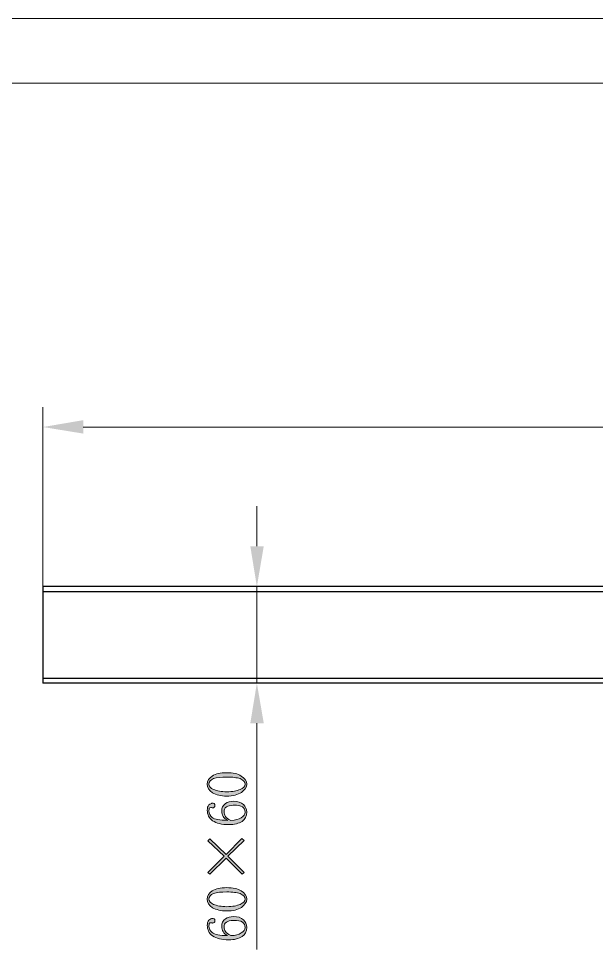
# Model space of a CAD drawing. Header units: millimetres. Extents: x 0 to 297, y 0 to 206.
# Drawn here: x 67.1 to 104.4, y 146.3 to 206.3 of the extents above; entities that cross this region are included whole.
import ezdxf

# ---------------------------------------------------------------- set-up
doc = ezdxf.new("R2010")
doc.units = ezdxf.units.MM

msp = doc.modelspace()

# ---------------------------------------------------------------- hatches: boundary and pattern name
h = msp.add_hatch(color=7)
h.dxf.hatch_style = 2
h.paths.add_polyline_path([(71.264886, 180.409302), (71.264886, 179.541504), (68.661386, 179.964802)])
h = msp.add_hatch(color=7)
h.dxf.hatch_style = 2
h.paths.add_polyline_path([(82.03879, 172.281302), (82.906588, 172.281302), (82.462088, 169.677802)])
h = msp.add_hatch(color=7)
h.dxf.hatch_style = 2
h.paths.add_polyline_path([(82.906588, 160.872504), (82.03879, 160.872504), (82.462088, 163.454802)])
h = msp.add_hatch(color=7)
edge = h.paths.add_edge_path(flags=0)
edge.add_spline(control_points=[(80.789886, 147.1776), (81.065088, 147.1776), (81.297886, 147.2411), (81.446088, 147.347004), (81.615386, 147.4316), (81.700088, 147.5586), (81.700088, 147.706802), (81.700088, 147.855004), (81.636588, 147.960802), (81.53079, 148.045504), (81.424886, 148.1301), (81.234386, 148.151302), (80.938088, 148.151302), (80.747588, 148.151302), (80.599386, 148.109004), (80.493588, 148.045504), (80.38779, 147.960802), (80.345386, 147.855004), (80.345386, 147.7491), (80.345386, 147.6221), (80.366588, 147.537504), (80.430088, 147.4316), (80.493588, 147.347004), (80.599386, 147.262302), (80.789886, 147.1776), (80.789886, 147.1776), (80.789886, 147.1776), (80.789886, 147.1776)], knot_values=[0, 0, 0, 0, 1, 1, 1, 2, 2, 2, 3, 3, 3, 4, 4, 4, 5, 5, 5, 6, 6, 6, 7, 7, 7, 8, 8, 8, 9, 9, 9, 9], degree=3, periodic=1)
edge = h.paths.add_edge_path(flags=0)
edge.add_spline(control_points=[(80.19729, 147.7491), (80.19729, 147.982004), (80.26079, 148.151302), (80.430088, 148.2571), (80.57829, 148.363004), (80.747588, 148.405302), (80.938088, 148.405302), (81.234386, 148.405302), (81.446088, 148.341802), (81.59429, 148.1936), (81.72129, 148.0666), (81.805886, 147.897302), (81.805886, 147.706802), (81.805886, 147.452802), (81.700088, 147.2411), (81.509588, 147.1141), (81.297886, 146.9871), (81.02279, 146.902504), (80.64179, 146.902504), (80.19729, 146.902504), (79.858588, 146.9871), (79.604588, 147.156504), (79.37179, 147.325802), (79.265886, 147.5586), (79.265886, 147.833802), (79.265886, 147.960802), (79.287088, 148.087802), (79.37179, 148.172504), (79.456386, 148.236004), (79.519886, 148.278302), (79.56229, 148.278302), (79.62579, 148.278302), (79.668088, 148.278302), (79.710386, 148.2571), (79.731588, 148.236004), (79.75279, 148.1936), (79.75279, 148.1301), (79.75279, 148.087802), (79.731588, 148.045504), (79.710386, 148.024302), (79.68929, 148.0031), (79.646886, 147.982004), (79.604588, 147.982004), (79.583386, 147.982004), (79.56229, 148.0031), (79.541088, 148.0031), (79.519886, 148.0031), (79.49879, 148.0031), (79.49879, 148.0031), (79.456386, 148.0031), (79.414088, 147.982004), (79.392886, 147.960802), (79.37179, 147.9396), (79.37179, 147.8761), (79.37179, 147.791504), (79.37179, 147.6221), (79.43529, 147.474004), (79.583386, 147.3681), (79.731588, 147.2411), (80.07029, 147.1776), (80.557088, 147.1776), (80.45129, 147.2411), (80.345386, 147.325802), (80.281886, 147.4316), (80.218386, 147.537504), (80.19729, 147.643302), (80.19729, 147.7491), (80.19729, 147.7491), (80.19729, 147.7491), (80.19729, 147.7491)], knot_values=[0, 0, 0, 0, 1, 1, 1, 2, 2, 2, 3, 3, 3, 4, 4, 4, 5, 5, 5, 6, 6, 6, 7, 7, 7, 8, 8, 8, 9, 9, 9, 10, 10, 10, 11, 11, 11, 12, 12, 12, 13, 13, 13, 14, 14, 14, 15, 15, 15, 16, 16, 16, 17, 17, 17, 18, 18, 18, 19, 19, 19, 20, 20, 20, 21, 21, 21, 22, 22, 22, 23, 23, 23, 23], degree=3, periodic=1)
edge = h.paths.add_edge_path(flags=0)
edge.add_spline(control_points=[(79.37179, 149.5271), (79.37179, 149.4001), (79.477588, 149.2731), (79.668088, 149.188504), (79.87979, 149.103802), (80.176088, 149.040302), (80.51479, 149.040302), (80.89579, 149.040302), (81.170886, 149.103802), (81.382588, 149.188504), (81.59429, 149.2731), (81.700088, 149.4001), (81.700088, 149.5271), (81.700088, 149.675302), (81.59429, 149.802302), (81.382588, 149.887004), (81.170886, 149.950504), (80.89579, 149.992802), (80.51479, 149.992802), (80.176088, 149.992802), (79.87979, 149.9716), (79.668088, 149.887004), (79.477588, 149.802302), (79.37179, 149.696504), (79.37179, 149.5271), (79.37179, 149.5271), (79.37179, 149.5271), (79.37179, 149.5271)], knot_values=[0, 0, 0, 0, 1, 1, 1, 2, 2, 2, 3, 3, 3, 4, 4, 4, 5, 5, 5, 6, 6, 6, 7, 7, 7, 8, 8, 8, 9, 9, 9, 9], degree=3, periodic=1)
edge = h.paths.add_edge_path(flags=0)
edge.add_spline(control_points=[(81.805886, 149.5271), (81.805886, 149.315504), (81.678886, 149.1461), (81.46729, 148.998004), (81.234386, 148.849802), (80.916886, 148.7651), (80.51479, 148.7651), (80.13379, 148.7651), (79.837386, 148.849802), (79.604588, 148.976802), (79.37179, 149.125004), (79.265886, 149.315504), (79.265886, 149.5271), (79.265886, 149.738802), (79.37179, 149.929302), (79.583386, 150.056302), (79.81629, 150.204504), (80.112588, 150.268004), (80.51479, 150.268004), (80.916886, 150.268004), (81.234386, 150.204504), (81.446088, 150.056302), (81.678886, 149.929302), (81.805886, 149.738802), (81.805886, 149.5271), (81.805886, 149.5271), (81.805886, 149.5271), (81.805886, 149.5271)], knot_values=[0, 0, 0, 0, 1, 1, 1, 2, 2, 2, 3, 3, 3, 4, 4, 4, 5, 5, 5, 6, 6, 6, 7, 7, 7, 8, 8, 8, 9, 9, 9, 9], degree=3, periodic=1)
edge = h.paths.add_edge_path(flags=0)
edge.add_spline(control_points=[(79.30829, 151.2416), (79.30829, 151.2416), (80.345386, 152.300004), (80.345386, 152.300004), (80.345386, 152.300004), (79.30829, 153.294802), (79.30829, 153.294802), (79.30829, 153.294802), (79.43529, 153.421802), (79.43529, 153.421802), (79.43529, 153.421802), (80.472386, 152.405802), (80.472386, 152.405802), (80.472386, 152.405802), (81.488386, 153.443004), (81.488386, 153.443004), (81.488386, 153.443004), (81.636588, 153.316004), (81.636588, 153.316004), (81.636588, 153.316004), (80.57829, 152.300004), (80.57829, 152.300004), (80.57829, 152.300004), (81.636588, 151.2416), (81.636588, 151.2416), (81.636588, 151.2416), (81.509588, 151.135802), (81.509588, 151.135802), (81.509588, 151.135802), (80.472386, 152.173004), (80.472386, 152.173004), (80.472386, 152.173004), (79.43529, 151.135802), (79.43529, 151.135802), (79.43529, 151.135802), (79.30829, 151.2416), (79.30829, 151.2416)], knot_values=[0, 0, 0, 0, 1, 1, 1, 2, 2, 2, 3, 3, 3, 4, 4, 4, 5, 5, 5, 6, 6, 6, 7, 7, 7, 8, 8, 8, 9, 9, 9, 10, 10, 10, 11, 11, 11, 12, 12, 12, 12], degree=3, periodic=1)
edge = h.paths.add_edge_path(flags=0)
edge.add_spline(control_points=[(80.789886, 154.6071), (81.065088, 154.6071), (81.297886, 154.6706), (81.446088, 154.776504), (81.615386, 154.8611), (81.700088, 154.9881), (81.700088, 155.136302), (81.700088, 155.284504), (81.636588, 155.390302), (81.53079, 155.475004), (81.424886, 155.5596), (81.234386, 155.580802), (80.938088, 155.580802), (80.747588, 155.580802), (80.599386, 155.538504), (80.493588, 155.475004), (80.38779, 155.390302), (80.345386, 155.284504), (80.345386, 155.1786), (80.345386, 155.0516), (80.366588, 154.967004), (80.430088, 154.8611), (80.493588, 154.776504), (80.599386, 154.691802), (80.789886, 154.6071), (80.789886, 154.6071), (80.789886, 154.6071), (80.789886, 154.6071)], knot_values=[0, 0, 0, 0, 1, 1, 1, 2, 2, 2, 3, 3, 3, 4, 4, 4, 5, 5, 5, 6, 6, 6, 7, 7, 7, 8, 8, 8, 9, 9, 9, 9], degree=3, periodic=1)
edge = h.paths.add_edge_path(flags=0)
edge.add_spline(control_points=[(80.19729, 155.1786), (80.19729, 155.411504), (80.26079, 155.580802), (80.430088, 155.6866), (80.57829, 155.792504), (80.747588, 155.834802), (80.938088, 155.834802), (81.234386, 155.834802), (81.446088, 155.771302), (81.59429, 155.6231), (81.72129, 155.4961), (81.805886, 155.326802), (81.805886, 155.136302), (81.805886, 154.882302), (81.700088, 154.6706), (81.509588, 154.5436), (81.297886, 154.4166), (81.02279, 154.332004), (80.64179, 154.332004), (80.19729, 154.332004), (79.858588, 154.4166), (79.604588, 154.586004), (79.37179, 154.755302), (79.265886, 154.9881), (79.265886, 155.263302), (79.265886, 155.390302), (79.287088, 155.517302), (79.37179, 155.602004), (79.456386, 155.665504), (79.519886, 155.707802), (79.56229, 155.707802), (79.62579, 155.707802), (79.668088, 155.707802), (79.710386, 155.6866), (79.731588, 155.665504), (79.75279, 155.6231), (79.75279, 155.5596), (79.75279, 155.517302), (79.731588, 155.475004), (79.710386, 155.453802), (79.68929, 155.4326), (79.646886, 155.411504), (79.604588, 155.411504), (79.583386, 155.411504), (79.56229, 155.4326), (79.541088, 155.4326), (79.519886, 155.4326), (79.49879, 155.4326), (79.49879, 155.4326), (79.456386, 155.4326), (79.414088, 155.411504), (79.392886, 155.390302), (79.37179, 155.3691), (79.37179, 155.3056), (79.37179, 155.221004), (79.37179, 155.0516), (79.43529, 154.903504), (79.583386, 154.7976), (79.731588, 154.6706), (80.07029, 154.6071), (80.557088, 154.6071), (80.45129, 154.6706), (80.345386, 154.755302), (80.281886, 154.8611), (80.218386, 154.967004), (80.19729, 155.072802), (80.19729, 155.1786), (80.19729, 155.1786), (80.19729, 155.1786), (80.19729, 155.1786)], knot_values=[0, 0, 0, 0, 1, 1, 1, 2, 2, 2, 3, 3, 3, 4, 4, 4, 5, 5, 5, 6, 6, 6, 7, 7, 7, 8, 8, 8, 9, 9, 9, 10, 10, 10, 11, 11, 11, 12, 12, 12, 13, 13, 13, 14, 14, 14, 15, 15, 15, 16, 16, 16, 17, 17, 17, 18, 18, 18, 19, 19, 19, 20, 20, 20, 21, 21, 21, 22, 22, 22, 23, 23, 23, 23], degree=3, periodic=1)
edge = h.paths.add_edge_path(flags=0)
edge.add_spline(control_points=[(79.37179, 156.935504), (79.37179, 156.808504), (79.477588, 156.681504), (79.668088, 156.596802), (79.87979, 156.5121), (80.176088, 156.4486), (80.51479, 156.4486), (80.89579, 156.4486), (81.170886, 156.5121), (81.382588, 156.596802), (81.59429, 156.681504), (81.700088, 156.808504), (81.700088, 156.935504), (81.700088, 157.0836), (81.59429, 157.2106), (81.382588, 157.295302), (81.170886, 157.358802), (80.89579, 157.4011), (80.51479, 157.4011), (80.176088, 157.4011), (79.87979, 157.380004), (79.668088, 157.295302), (79.477588, 157.2106), (79.37179, 157.104802), (79.37179, 156.935504), (79.37179, 156.935504), (79.37179, 156.935504), (79.37179, 156.935504)], knot_values=[0, 0, 0, 0, 1, 1, 1, 2, 2, 2, 3, 3, 3, 4, 4, 4, 5, 5, 5, 6, 6, 6, 7, 7, 7, 8, 8, 8, 9, 9, 9, 9], degree=3, periodic=1)
edge = h.paths.add_edge_path(flags=0)
edge.add_spline(control_points=[(81.805886, 156.935504), (81.805886, 156.723802), (81.678886, 156.554504), (81.46729, 156.406302), (81.234386, 156.2581), (80.916886, 156.173504), (80.51479, 156.173504), (80.13379, 156.173504), (79.837386, 156.2581), (79.604588, 156.3851), (79.37179, 156.533302), (79.265886, 156.723802), (79.265886, 156.935504), (79.265886, 157.1471), (79.37179, 157.3376), (79.583386, 157.4646), (79.81629, 157.612802), (80.112588, 157.676302), (80.51479, 157.676302), (80.916886, 157.676302), (81.234386, 157.612802), (81.446088, 157.4646), (81.678886, 157.3376), (81.805886, 157.1471), (81.805886, 156.935504)], knot_values=[0, 0, 0, 0, 1, 1, 1, 2, 2, 2, 3, 3, 3, 4, 4, 4, 5, 5, 5, 6, 6, 6, 7, 7, 7, 8, 8, 8, 8], degree=3, periodic=1)

# ---------------------------------------------------------------- linework, layer by layer
at = {"color": 7, "lineweight": 5}
msp.add_lwpolyline([(296.774588, 206.2961), (0.25079, 206.2961)], dxfattribs=at)
at = {"color": 7, "lineweight": 13}
msp.add_lwpolyline([(292.625604, 202.126302), (15.892604, 202.126302)], dxfattribs=at)
at = {"color": 7, "lineweight": 15}
for points in [[(68.661386, 181.256004), (68.661386, 167.222504)], [(71.264886, 179.964802), (191.57629, 179.964802)], [(82.462088, 174.8636), (82.462088, 172.281302)], [(69.317588, 169.677802), (83.774386, 169.677802)], [(82.462088, 169.677802), (82.462088, 163.454802)], [(69.317588, 163.454802), (83.774386, 163.454802)], [(82.462088, 160.872504), (82.462088, 146.2886)]]:
    msp.add_lwpolyline(points, dxfattribs=at)
at = {"color": 7, "lineweight": 25}
for points in [[(120.498588, 169.677802), (68.661386, 169.677802), (68.661386, 169.360302)], [(68.661386, 169.360302), (120.498588, 169.360302)], [(68.661386, 169.360302), (68.661386, 163.772302)], [(68.661386, 163.772302), (120.498588, 163.772302)], [(120.498588, 163.772302), (120.498588, 163.454802), (68.661386, 163.454802)], [(68.661386, 163.772302), (68.661386, 163.454802)]]:
    msp.add_lwpolyline(points, dxfattribs=at)
at = {"color": 7, "lineweight": 5}
msp.add_lwpolyline([(79.30829, 151.2416), (80.345386, 152.300004), (79.30829, 153.294802), (79.43529, 153.421802), (80.472386, 152.405802), (81.488386, 153.443004), (81.636588, 153.316004), (80.57829, 152.300004), (81.636588, 151.2416), (81.509588, 151.135802), (80.472386, 152.173004), (79.43529, 151.135802)], close=True, dxfattribs=at)
for points, knots in [([(81.805886, 156.935504), (81.805886, 156.723802), (81.678886, 156.554504), (81.46729, 156.406302), (81.234386, 156.2581), (80.916886, 156.173504), (80.51479, 156.173504), (80.13379, 156.173504), (79.837386, 156.2581), (79.604588, 156.3851), (79.37179, 156.533302), (79.265886, 156.723802), (79.265886, 156.935504), (79.265886, 157.1471), (79.37179, 157.3376), (79.583386, 157.4646), (79.81629, 157.612802), (80.112588, 157.676302), (80.51479, 157.676302), (80.916886, 157.676302), (81.234386, 157.612802), (81.446088, 157.4646), (81.678886, 157.3376), (81.805886, 157.1471), (81.805886, 156.935504), (81.805886, 156.935504), (81.805886, 156.935504), (81.805886, 156.935504)], [0, 0, 0, 0, 1, 1, 1, 2, 2, 2, 3, 3, 3, 4, 4, 4, 5, 5, 5, 6, 6, 6, 7, 7, 7, 8, 8, 8, 9, 9, 9, 9]), ([(79.37179, 156.935504), (79.37179, 156.808504), (79.477588, 156.681504), (79.668088, 156.596802), (79.87979, 156.5121), (80.176088, 156.4486), (80.51479, 156.4486), (80.89579, 156.4486), (81.170886, 156.5121), (81.382588, 156.596802), (81.59429, 156.681504), (81.700088, 156.808504), (81.700088, 156.935504), (81.700088, 157.0836), (81.59429, 157.2106), (81.382588, 157.295302), (81.170886, 157.358802), (80.89579, 157.4011), (80.51479, 157.4011), (80.176088, 157.4011), (79.87979, 157.380004), (79.668088, 157.295302), (79.477588, 157.2106), (79.37179, 157.104802), (79.37179, 156.935504), (79.37179, 156.935504), (79.37179, 156.935504), (79.37179, 156.935504)], [0, 0, 0, 0, 1, 1, 1, 2, 2, 2, 3, 3, 3, 4, 4, 4, 5, 5, 5, 6, 6, 6, 7, 7, 7, 8, 8, 8, 9, 9, 9, 9]), ([(80.19729, 155.1786), (80.19729, 155.411504), (80.26079, 155.580802), (80.430088, 155.6866), (80.57829, 155.792504), (80.747588, 155.834802), (80.938088, 155.834802), (81.234386, 155.834802), (81.446088, 155.771302), (81.59429, 155.6231), (81.72129, 155.4961), (81.805886, 155.326802), (81.805886, 155.136302), (81.805886, 154.882302), (81.700088, 154.6706), (81.509588, 154.5436), (81.297886, 154.4166), (81.02279, 154.332004), (80.64179, 154.332004), (80.19729, 154.332004), (79.858588, 154.4166), (79.604588, 154.586004), (79.37179, 154.755302), (79.265886, 154.9881), (79.265886, 155.263302), (79.265886, 155.390302), (79.287088, 155.517302), (79.37179, 155.602004), (79.456386, 155.665504), (79.519886, 155.707802), (79.56229, 155.707802), (79.62579, 155.707802), (79.668088, 155.707802), (79.710386, 155.6866), (79.731588, 155.665504), (79.75279, 155.6231), (79.75279, 155.5596), (79.75279, 155.517302), (79.731588, 155.475004), (79.710386, 155.453802), (79.68929, 155.4326), (79.646886, 155.411504), (79.604588, 155.411504), (79.583386, 155.411504), (79.56229, 155.4326), (79.541088, 155.4326), (79.519886, 155.4326), (79.49879, 155.4326), (79.49879, 155.4326), (79.456386, 155.4326), (79.414088, 155.411504), (79.392886, 155.390302), (79.37179, 155.3691), (79.37179, 155.3056), (79.37179, 155.221004), (79.37179, 155.0516), (79.43529, 154.903504), (79.583386, 154.7976), (79.731588, 154.6706), (80.07029, 154.6071), (80.557088, 154.6071), (80.45129, 154.6706), (80.345386, 154.755302), (80.281886, 154.8611), (80.218386, 154.967004), (80.19729, 155.072802), (80.19729, 155.1786), (80.19729, 155.1786), (80.19729, 155.1786), (80.19729, 155.1786)], [0, 0, 0, 0, 1, 1, 1, 2, 2, 2, 3, 3, 3, 4, 4, 4, 5, 5, 5, 6, 6, 6, 7, 7, 7, 8, 8, 8, 9, 9, 9, 10, 10, 10, 11, 11, 11, 12, 12, 12, 13, 13, 13, 14, 14, 14, 15, 15, 15, 16, 16, 16, 17, 17, 17, 18, 18, 18, 19, 19, 19, 20, 20, 20, 21, 21, 21, 22, 22, 22, 23, 23, 23, 23]), ([(80.789886, 154.6071), (81.065088, 154.6071), (81.297886, 154.6706), (81.446088, 154.776504), (81.615386, 154.8611), (81.700088, 154.9881), (81.700088, 155.136302), (81.700088, 155.284504), (81.636588, 155.390302), (81.53079, 155.475004), (81.424886, 155.5596), (81.234386, 155.580802), (80.938088, 155.580802), (80.747588, 155.580802), (80.599386, 155.538504), (80.493588, 155.475004), (80.38779, 155.390302), (80.345386, 155.284504), (80.345386, 155.1786), (80.345386, 155.0516), (80.366588, 154.967004), (80.430088, 154.8611), (80.493588, 154.776504), (80.599386, 154.691802), (80.789886, 154.6071), (80.789886, 154.6071), (80.789886, 154.6071), (80.789886, 154.6071)], [0, 0, 0, 0, 1, 1, 1, 2, 2, 2, 3, 3, 3, 4, 4, 4, 5, 5, 5, 6, 6, 6, 7, 7, 7, 8, 8, 8, 9, 9, 9, 9]), ([(81.805886, 149.5271), (81.805886, 149.315504), (81.678886, 149.1461), (81.46729, 148.998004), (81.234386, 148.849802), (80.916886, 148.7651), (80.51479, 148.7651), (80.13379, 148.7651), (79.837386, 148.849802), (79.604588, 148.976802), (79.37179, 149.125004), (79.265886, 149.315504), (79.265886, 149.5271), (79.265886, 149.738802), (79.37179, 149.929302), (79.583386, 150.056302), (79.81629, 150.204504), (80.112588, 150.268004), (80.51479, 150.268004), (80.916886, 150.268004), (81.234386, 150.204504), (81.446088, 150.056302), (81.678886, 149.929302), (81.805886, 149.738802), (81.805886, 149.5271), (81.805886, 149.5271), (81.805886, 149.5271), (81.805886, 149.5271)], [0, 0, 0, 0, 1, 1, 1, 2, 2, 2, 3, 3, 3, 4, 4, 4, 5, 5, 5, 6, 6, 6, 7, 7, 7, 8, 8, 8, 9, 9, 9, 9]), ([(79.37179, 149.5271), (79.37179, 149.4001), (79.477588, 149.2731), (79.668088, 149.188504), (79.87979, 149.103802), (80.176088, 149.040302), (80.51479, 149.040302), (80.89579, 149.040302), (81.170886, 149.103802), (81.382588, 149.188504), (81.59429, 149.2731), (81.700088, 149.4001), (81.700088, 149.5271), (81.700088, 149.675302), (81.59429, 149.802302), (81.382588, 149.887004), (81.170886, 149.950504), (80.89579, 149.992802), (80.51479, 149.992802), (80.176088, 149.992802), (79.87979, 149.9716), (79.668088, 149.887004), (79.477588, 149.802302), (79.37179, 149.696504), (79.37179, 149.5271), (79.37179, 149.5271), (79.37179, 149.5271), (79.37179, 149.5271)], [0, 0, 0, 0, 1, 1, 1, 2, 2, 2, 3, 3, 3, 4, 4, 4, 5, 5, 5, 6, 6, 6, 7, 7, 7, 8, 8, 8, 9, 9, 9, 9]), ([(80.19729, 147.7491), (80.19729, 147.982004), (80.26079, 148.151302), (80.430088, 148.2571), (80.57829, 148.363004), (80.747588, 148.405302), (80.938088, 148.405302), (81.234386, 148.405302), (81.446088, 148.341802), (81.59429, 148.1936), (81.72129, 148.0666), (81.805886, 147.897302), (81.805886, 147.706802), (81.805886, 147.452802), (81.700088, 147.2411), (81.509588, 147.1141), (81.297886, 146.9871), (81.02279, 146.902504), (80.64179, 146.902504), (80.19729, 146.902504), (79.858588, 146.9871), (79.604588, 147.156504), (79.37179, 147.325802), (79.265886, 147.5586), (79.265886, 147.833802), (79.265886, 147.960802), (79.287088, 148.087802), (79.37179, 148.172504), (79.456386, 148.236004), (79.519886, 148.278302), (79.56229, 148.278302), (79.62579, 148.278302), (79.668088, 148.278302), (79.710386, 148.2571), (79.731588, 148.236004), (79.75279, 148.1936), (79.75279, 148.1301), (79.75279, 148.087802), (79.731588, 148.045504), (79.710386, 148.024302), (79.68929, 148.0031), (79.646886, 147.982004), (79.604588, 147.982004), (79.583386, 147.982004), (79.56229, 148.0031), (79.541088, 148.0031), (79.519886, 148.0031), (79.49879, 148.0031), (79.49879, 148.0031), (79.456386, 148.0031), (79.414088, 147.982004), (79.392886, 147.960802), (79.37179, 147.9396), (79.37179, 147.8761), (79.37179, 147.791504), (79.37179, 147.6221), (79.43529, 147.474004), (79.583386, 147.3681), (79.731588, 147.2411), (80.07029, 147.1776), (80.557088, 147.1776), (80.45129, 147.2411), (80.345386, 147.325802), (80.281886, 147.4316), (80.218386, 147.537504), (80.19729, 147.643302), (80.19729, 147.7491), (80.19729, 147.7491), (80.19729, 147.7491), (80.19729, 147.7491)], [0, 0, 0, 0, 1, 1, 1, 2, 2, 2, 3, 3, 3, 4, 4, 4, 5, 5, 5, 6, 6, 6, 7, 7, 7, 8, 8, 8, 9, 9, 9, 10, 10, 10, 11, 11, 11, 12, 12, 12, 13, 13, 13, 14, 14, 14, 15, 15, 15, 16, 16, 16, 17, 17, 17, 18, 18, 18, 19, 19, 19, 20, 20, 20, 21, 21, 21, 22, 22, 22, 23, 23, 23, 23]), ([(80.789886, 147.1776), (81.065088, 147.1776), (81.297886, 147.2411), (81.446088, 147.347004), (81.615386, 147.4316), (81.700088, 147.5586), (81.700088, 147.706802), (81.700088, 147.855004), (81.636588, 147.960802), (81.53079, 148.045504), (81.424886, 148.1301), (81.234386, 148.151302), (80.938088, 148.151302), (80.747588, 148.151302), (80.599386, 148.109004), (80.493588, 148.045504), (80.38779, 147.960802), (80.345386, 147.855004), (80.345386, 147.7491), (80.345386, 147.6221), (80.366588, 147.537504), (80.430088, 147.4316), (80.493588, 147.347004), (80.599386, 147.262302), (80.789886, 147.1776), (80.789886, 147.1776), (80.789886, 147.1776), (80.789886, 147.1776)], [0, 0, 0, 0, 1, 1, 1, 2, 2, 2, 3, 3, 3, 4, 4, 4, 5, 5, 5, 6, 6, 6, 7, 7, 7, 8, 8, 8, 9, 9, 9, 9])]:
    msp.add_open_spline(points, degree=3, knots=knots, dxfattribs=at)

doc.saveas('drawing.dxf')
